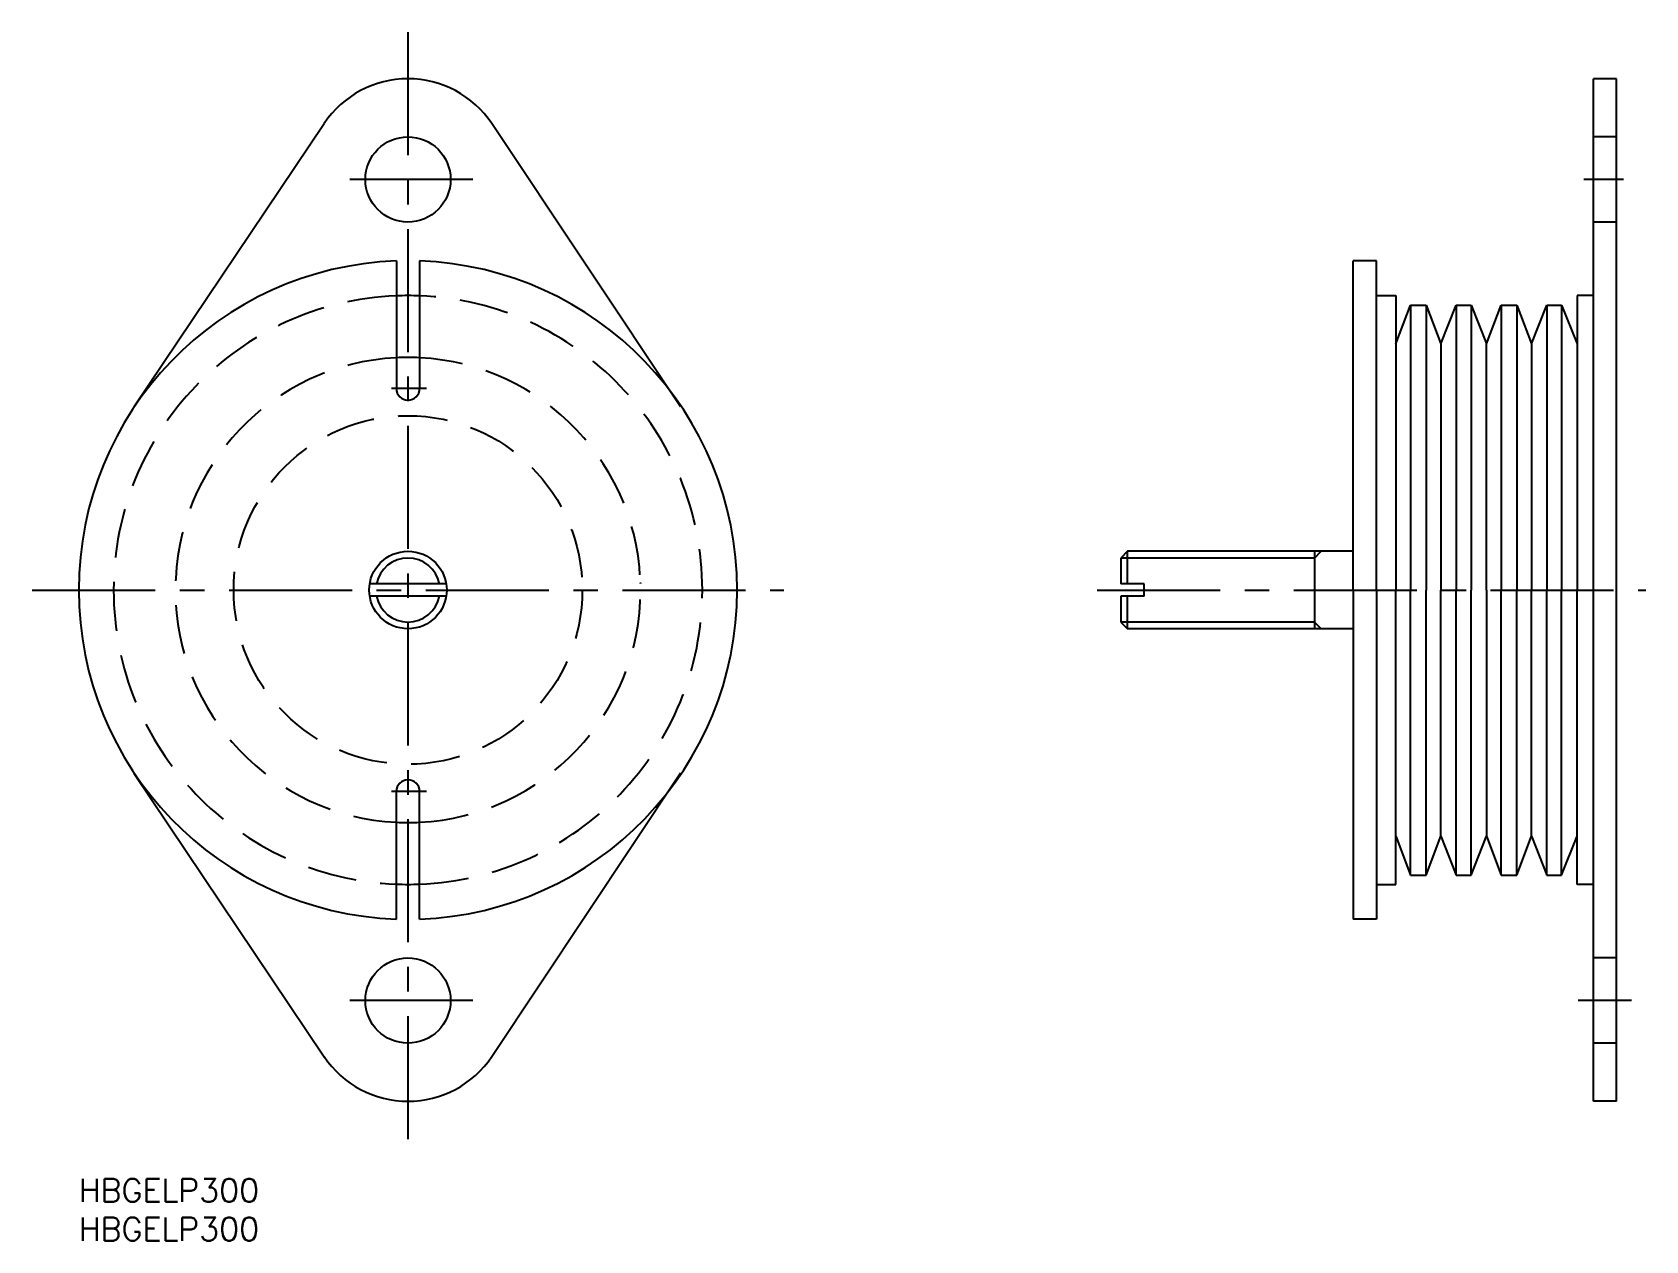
# Model space of a CAD drawing. Extents: x -6 to 202, y -8 to 148.
import ezdxf

# ---------------------------------------------------------------- set-up
doc = ezdxf.new("R2010")
doc.units = 0
doc.header["$LTSCALE"] = 0.5
doc.linetypes.add('CENTER', pattern=[50.8, 31.75, -6.35, 6.35, -6.35])
doc.linetypes.add('DASHED', pattern=[19.05, 12.7, -6.35])
for name, color, linetype in [('MSM_CENTER', 1, 'CENTER'), ('MSM_CONTINUOUS', 7, 'CONTINUOUS'), ('MSM_DASHED', 4, 'DASHED'), ('MSM_NARROW', 5, 'CONTINUOUS'), ('MSM_PART_NUMBER', 7, 'CONTINUOUS')]:
    doc.layers.add(name, color=color, linetype=linetype)
doc.styles.get("Standard").update_dxf_attribs({"font": 'txt.shx', "height": 3, "bigfont": 'bigfont.shx'})

# ---------------------------------------------------------------- blocks, each defined once
blk = doc.blocks.new('*U6')
at = {"layer": 'MSM_PART_NUMBER'}
blk.add_text('HBGELP300', height=3, dxfattribs=at).set_placement((0, -3))
blk = doc.blocks.new('*U7')
at = {"layer": 'MSM_PART_NUMBER'}
blk.add_text('HBGELP300', height=3, dxfattribs=at).set_placement((0, -8))

msp = doc.modelspace()

# ---------------------------------------------------------------- linework, layer by layer
at = {"layer": 'MSM_CENTER'}
for p, q in [((42.5, 148), (42.5, 4)), ((50.87, 129), (34.9, 129)), ((199.43, 129), (194.31, 129)), ((44.89, 102), (40.36, 102)), ((-6, 76), (91, 76)), ((131.46, 76), (202.28, 76)), ((44.89, 50), (40.36, 50)), ((50.87, 23), (33.96, 23)), ((200.43, 23), (193.58, 23))]:
    msp.add_line(p, q, dxfattribs=at)
at = {"layer": 'MSM_CONTINUOUS'}
for p, q in [((195.53, 10), (195.53, 142)), ((198.53, 142), (195.53, 142)), ((198.53, 10), (198.53, 142)), ((7.12, 99.66), (31.7, 136.24)), ((77.7, 99.66), (53.32, 136.24)), ((198.53, 134.5), (195.53, 134.5)), ((198.53, 123.5), (195.53, 123.5)), ((41, 118.5), (41, 102)), ((44, 118.5), (44, 102)), ((164.53, 76), (164.53, 118.5)), ((167.53, 118.5), (164.53, 118.5)), ((167.53, 76), (167.53, 118.5)), ((167.53, 114), (170.03, 114)), ((170.03, 114), (170.03, 107.79)), ((170.03, 107.79), (171.93, 112.79)), ((171.93, 112.79), (171.93, 76)), ((171.93, 112.79), (173.93, 112.79)), ((173.93, 112.79), (173.93, 76)), ((173.93, 112.79), (175.83, 107.79)), ((175.83, 107.79), (177.83, 112.79)), ((177.83, 112.79), (177.83, 76)), ((177.83, 112.79), (179.73, 112.79)), ((179.73, 112.79), (179.73, 76)), ((179.73, 112.79), (181.73, 107.79)), ((181.73, 107.79), (183.63, 112.79)), ((183.63, 112.79), (183.63, 76)), ((183.63, 112.79), (185.63, 112.79)), ((185.63, 112.79), (185.63, 76)), ((185.63, 112.79), (187.53, 107.79)), ((187.53, 107.79), (189.53, 112.79)), ((189.53, 112.79), (189.53, 76)), ((189.53, 112.79), (191.43, 112.79)), ((191.43, 112.79), (193.43, 107.79)), ((191.43, 112.79), (191.43, 76)), ((193.43, 114), (193.43, 107.79)), ((195.53, 114), (193.43, 114)), ((170.03, 107.79), (170.03, 76)), ((175.83, 107.79), (175.83, 76)), ((181.73, 76), (181.73, 107.79)), ((187.53, 107.79), (187.53, 76)), ((193.43, 107.79), (193.43, 76)), ((135.4, 81), (134.53, 80.13)), ((134.53, 80.13), (134.53, 76.8)), ((164.53, 81), (135.4, 81)), ((135.4, 76.8), (135.4, 81)), ((159.53, 81), (159.53, 71)), ((47.44, 76.8), (37.56, 76.8)), ((47.44, 75.2), (37.56, 75.2)), ((72.55, 76.88), (72.51, 76.92)), ((72.55, 76.88), (72.51, 76.85)), ((137.53, 76.8), (134.53, 76.8)), ((137.53, 75.2), (134.53, 75.2)), ((134.53, 75.2), (134.53, 71.87)), ((135.4, 71), (135.4, 75.2)), ((137.53, 75.2), (137.53, 76.8)), ((164.53, 76), (164.53, 33.5)), ((167.53, 76), (167.53, 33.5)), ((170.03, 44.21), (170.03, 76)), ((171.93, 39.21), (171.93, 76)), ((173.93, 39.21), (173.93, 76)), ((175.83, 44.21), (175.83, 76)), ((177.83, 39.21), (177.83, 76)), ((179.73, 39.21), (179.73, 76)), ((181.73, 76), (181.73, 44.21)), ((183.63, 39.21), (183.63, 76)), ((185.63, 39.21), (185.63, 76)), ((187.53, 44.21), (187.53, 76)), ((189.53, 39.21), (189.53, 76)), ((191.43, 39.21), (191.43, 76)), ((193.43, 44.21), (193.43, 76)), ((134.53, 71.87), (135.4, 71)), ((164.53, 71), (135.4, 71)), ((7.12, 52.34), (31.7, 15.76)), ((77.7, 52.34), (53.32, 15.76)), ((41, 33.5), (41, 50)), ((44, 33.5), (44, 50)), ((170.03, 44.21), (171.93, 39.21)), ((170.03, 38), (170.03, 44.21)), ((173.93, 39.21), (175.83, 44.21)), ((175.83, 44.21), (177.83, 39.21)), ((179.73, 39.21), (181.73, 44.21)), ((181.73, 44.21), (183.63, 39.21)), ((185.63, 39.21), (187.53, 44.21)), ((187.53, 44.21), (189.53, 39.21)), ((191.43, 39.21), (193.43, 44.21)), ((193.43, 38), (193.43, 44.21)), ((167.53, 38), (170.03, 38)), ((171.93, 39.21), (173.93, 39.21)), ((177.83, 39.21), (179.73, 39.21)), ((183.63, 39.21), (185.63, 39.21)), ((189.53, 39.21), (191.43, 39.21)), ((195.53, 38), (193.43, 38)), ((167.53, 33.5), (164.53, 33.5)), ((198.53, 28.5), (195.53, 28.5)), ((198.53, 17.5), (195.53, 17.5)), ((198.53, 10), (195.53, 10))]:
    msp.add_line(p, q, dxfattribs=at)
for centre, radius in [((42.5, 129), 5.5), ((42.5, 76), 5), ((42.5, 23), 5.5)]:
    msp.add_circle(centre, radius, dxfattribs=at)
for centre, radius, start, end in [((42.5, 129), 13, 33.7723, 146.1871), ((42.5, 76), 42.5, 92.0214, 267.9786), ((42.5, 76), 42.5, 272.0214, 87.9786), ((42.5, 76), 38, 87.7377, 92.2623), ((42.5, 76), 30.02, 87.1362, 92.8638), ((42.5, 102), 1.5, 180, 360), ((42.5, 76), 30.02, 1.6206, 1.7565), ((42.5, 50), 1.5, 0, 180), ((42.5, 76), 30.02, 267.1362, 272.8638), ((42.5, 76), 38, 267.7377, 272.2623), ((42.5, 23), 13, 213.8129, 326.2277)]:
    msp.add_arc(centre, radius, start, end, dxfattribs=at)
at = {"layer": 'MSM_DASHED'}
msp.add_circle((42.5, 76), 22.5, dxfattribs=at)
for radius, start, end in [(38, 92.2623, 267.7377), (38, 272.2623, 87.7377), (30.02, 92.8638, 267.1362), (30.02, 272.8638, 87.1361)]:
    msp.add_arc((42.5, 76), radius, start, end, dxfattribs=at)
at = {"layer": 'MSM_NARROW'}
for p, q in [((159.53, 80.13), (134.53, 80.13)), ((159.53, 80.13), (160.4, 81)), ((159.53, 71.87), (134.53, 71.87)), ((160.4, 71), (159.53, 71.87))]:
    msp.add_line(p, q, dxfattribs=at)
for start, end in [(11.1581, 168.8419), (191.1581, 348.8419)]:
    msp.add_arc((42.5, 76), 4.13, start, end, dxfattribs=at)

# ---------------------------------------------------------------- block references
at = {"layer": 'MSM_CONTINUOUS'}
for name in ['*U6', '*U7']:
    msp.add_blockref(name, (0, 0), dxfattribs=at)

doc.saveas('drawing.dxf')
